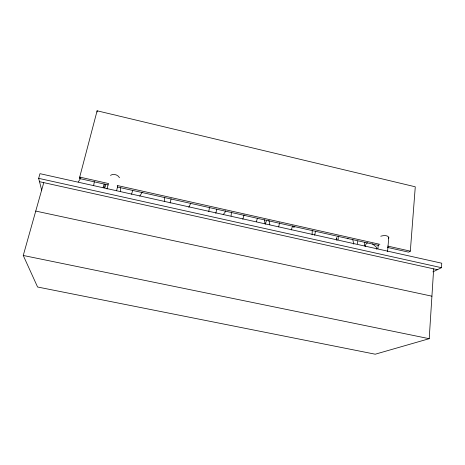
<?xml version="1.0" encoding="UTF-8"?>
<svg xmlns="http://www.w3.org/2000/svg" width="465" height="465" viewBox="0 0 465 465"><rect width="100%" height="100%" fill="white"/><g stroke="black" fill="none" stroke-linecap="round" stroke-linejoin="round"><path stroke-width="0.7" d="M336.98 240.329L336.596 237.731L336.271 239.87M264.94 223.427L264.515 219.765M244.084 214.772L242.823 219.218M365.316 246.45L365.821 244.334L367.513 242.736M432.88 271.886L441.483 267.695L441.75 263.213L39.984 173.678L38.659 178.339L41.67 190.115M43.762 182.623L23.25 255.471L37.584 287.01L375.238 354.208L429.207 338.694L433.671 268.857M387.38 247.397L408.636 252.152L410.328 251.152L415.28 186.802L97.115 110.792L79.707 177.089L79.846 178.601L108.188 184.942M387.56 251.67L388.792 237.162C386.909 234.906 383.27 235.476 380.748 236.22M377.882 248.804L378.277 244.648M364.455 245.939L364.822 242.358M225.386 210.802L225.019 212.348L223.2 214.574M357.457 243.829L357.777 241.062M164.459 197.515L164.686 201.409M105.706 184.669L105.119 187.174L104.241 187.796L104.172 184.001L103.114 187.726M231.477 212.145L231.07 216.022M312.102 234.86L312.271 230.384M209.506 207.216L208.773 211.575M292.688 225.88L291.23 229.937M170.155 203.025L171.103 198.782M314.695 235.249L315.439 231.401M278.709 226.868L279.529 222.712M93.634 185.651L94.343 181.629M120.516 191.65L120.359 187.837M256.337 221.654L257.319 218.643M215.812 213.313L216.76 209.169M116.593 190.743L117.744 185.959M107.026 189.028L108.206 184.233M79.846 178.601L80.213 177.194M266.375 220.933L265.242 224.194M131.572 194.265L132.566 190.824M190.708 203.339L188.807 207.28M294.624 226.641L294.078 227.304L293.56 227.211L293.52 226.124M139.75 196.131L142.249 192.231M388.473 238.254L388.804 237.708M78.23 181.937L80.335 178.822M110.472 175.392C113.175 173.224 118 174.764 119.505 177.74M347.75 238.76L348.053 238.737M23.25 255.471L429.207 338.694M35.753 211.081L431.927 296.188M38.659 178.339L441.483 267.695M39.513 181.687L437.402 269.683M79.707 177.089L108.734 183.594M117.227 185.494L379.882 244.334M387.671 246.078L410.328 251.152M117.401 187L378.876 245.491M372.448 243.858L376.406 247.211L376.609 249.217M269.84 224.705L268.915 220.323M352.691 239.301L353.807 244.142M338.125 236.005L338.229 239.51M97.115 110.792L97.139 112.013"/></g></svg>
